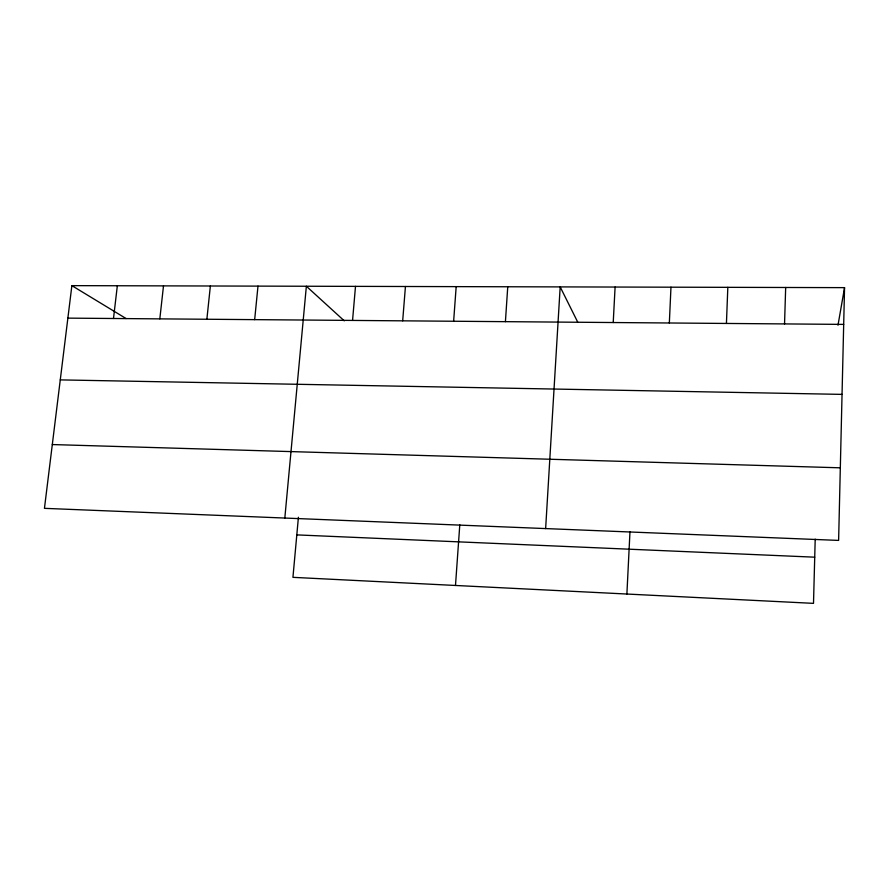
<?xml version="1.0" encoding="UTF-8"?>
<svg xmlns="http://www.w3.org/2000/svg" width="889" height="889" viewBox="0 0 889 889"><rect width="100%" height="100%" fill="white"/><g stroke="black" fill="none" stroke-linecap="round" stroke-linejoin="round"><path stroke-width="1.33" d="M844.55 287.636L838.616 540.412L44.45 508.341L71.876 285.636L844.55 287.636L837.994 325.241M815.202 539.145L813.502 603.364L292.937 577.339L298.415 517.265M784.543 323.918L785.676 287.48M726.435 323.452L727.824 287.336M669.339 322.985L670.973 287.191M626.889 594.03L629.979 531.678M613.221 322.529L615.099 287.047M545.635 528.588L560.181 286.903L577.861 322.407M505.419 321.662L507.752 286.769M455.49 585.462L459.791 524.81M453.634 321.24L456.179 286.636M402.684 320.829L405.44 286.502M352.555 320.429L355.5 286.369M284.824 518.054L306.361 286.247L344.276 320.84M254.665 319.64L257.988 286.125M206.87 319.251L210.371 286.002M159.82 318.873L163.498 285.88M113.492 318.495L117.337 285.758M67.875 318.129L843.683 324.396M60.274 379.892L842.05 394.383M52.307 444.556L840.316 467.814M296.804 534.889L814.724 557.181M71.876 285.636L126.105 318.562"/></g></svg>
